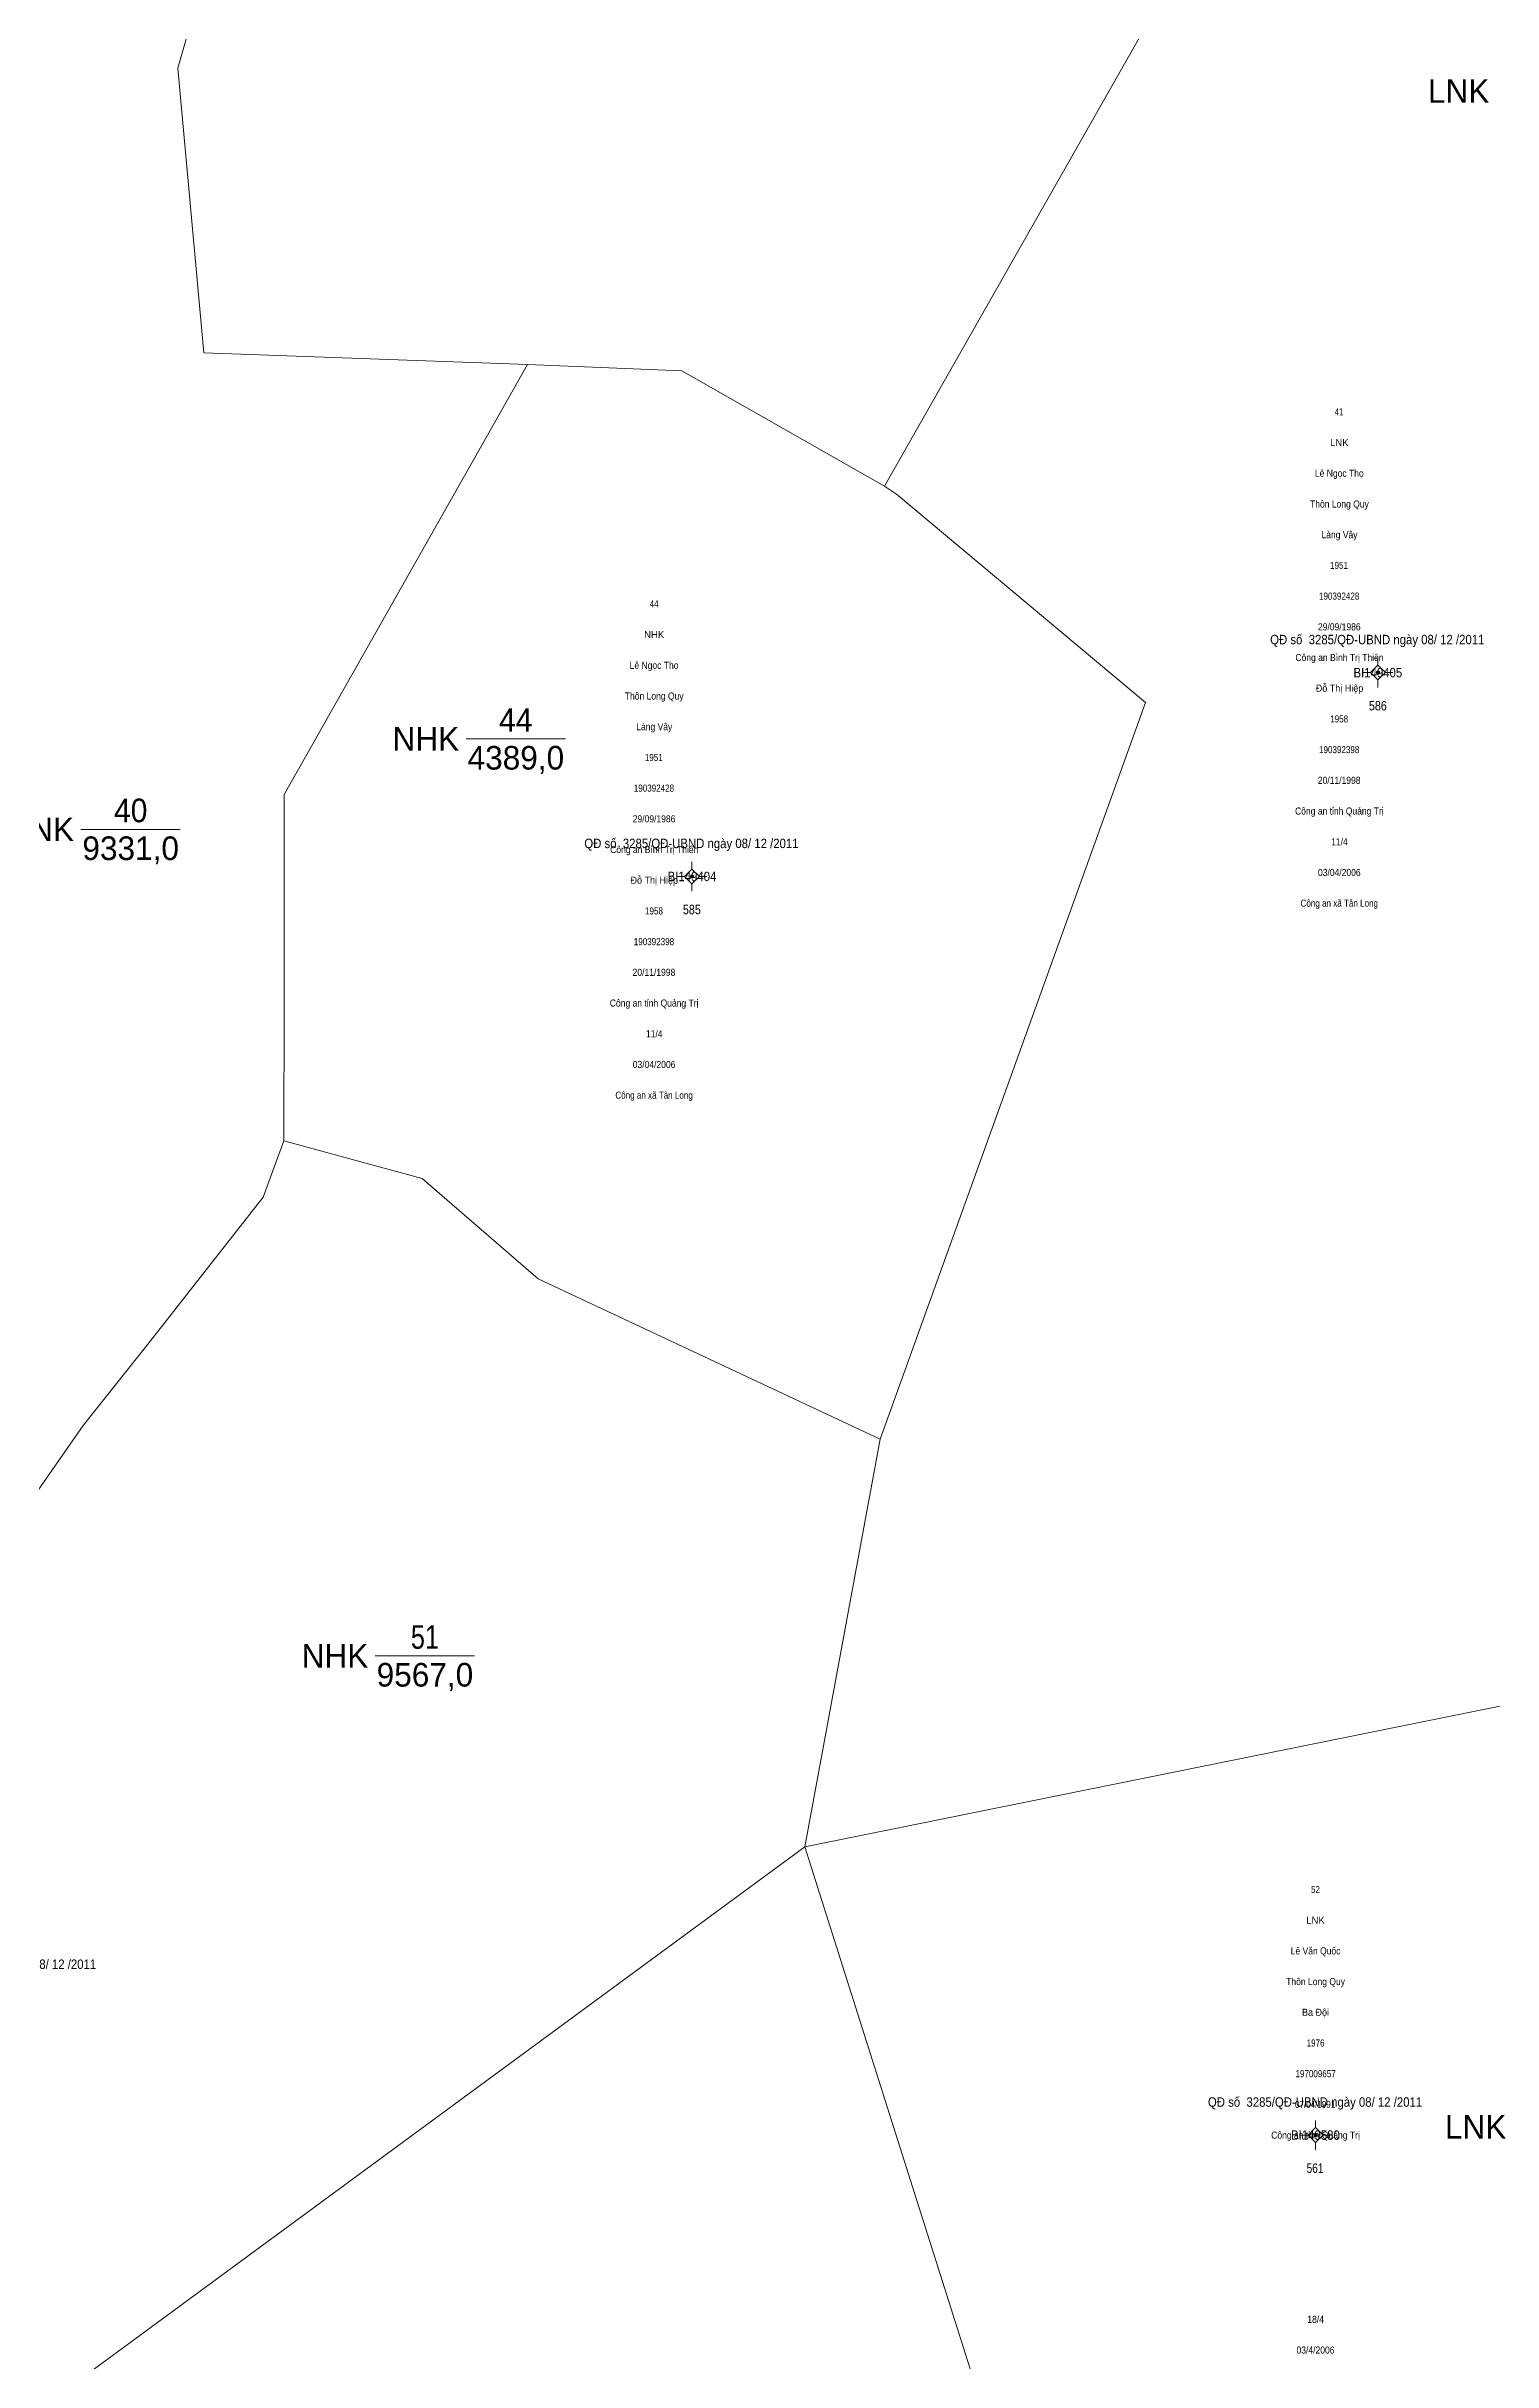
# Model space of a CAD drawing. Header units: metres. Extents: x 543779 to 545239, y 1834729 to 1836294.
# Drawn here: x 544218.7 to 544341.2, y 1835486.1 to 1835682.2 of the extents above; entities that cross this region are included whole.
import ezdxf
from ezdxf.enums import TextEntityAlignment as Align

# ---------------------------------------------------------------- set-up
doc = ezdxf.new("R2010")
doc.units = ezdxf.units.M
doc.header["$LTSCALE"] = 0.24
for name, color, linetype, lineweight in [('10', 7, 'Continuous', 13), ('11', 7, 'Continuous', 13), ('13', 7, 'Continuous', 13)]:
    doc.layers.add(name, color=color, linetype=linetype, lineweight=lineweight)
for name, color, linetype in [('15', 7, 'Continuous'), ('2', 7, 'Continuous'), ('4', 7, 'Continuous')]:
    doc.layers.add(name, color=color, linetype=linetype)

msp = doc.modelspace()

# ---------------------------------------------------------------- hatches: boundary and pattern name
at = {"layer": '11'}
for points in [[(544331.6011, 1835629.1308, 1), (544331.3011, 1835629.1308, 1)], [(544273.5142, 1835611.8705, 1), (544273.2142, 1835611.8705, 1)], [(544326.3226, 1835505.2915, 1), (544326.0226, 1835505.2915, 1)]]:
    msp.add_hatch(color=256, dxfattribs=at).paths.add_polyline_path(points)

# ---------------------------------------------------------------- linework, layer by layer
at = {"layer": '10'}
for p, q in [((544289.67, 1835644.93), (544317.14, 1835693.29)), ((544282.92, 1835529.69), (544289.3, 1835564.21)), ((544282.92, 1835529.69), (544356.03, 1835544.49)), ((544221.06, 1835484.25), (544282.92, 1835529.69))]:
    msp.add_line(p, q, dxfattribs=at)
for points in [[(544233.86, 1835694.45), (544229.82, 1835680.32), (544232.02, 1835656.22), (544259.43, 1835655.22)], [(544238.79, 1835589.48), (544238.82, 1835601.12), (544238.83, 1835618.8), (544259.43, 1835655.22)], [(544259.43, 1835655.22), (544272.5, 1835654.68), (544289.67, 1835644.93)], [(544289.3, 1835564.21), (544311.78, 1835626.59), (544290.69, 1835644.23), (544289.67, 1835644.93)], [(544202.08, 1835542.74), (544210.44, 1835549.12), (544221.79, 1835565.38), (544227.5, 1835572.54), (544237.05, 1835584.71), (544238.79, 1835589.48)], [(544238.79, 1835589.48), (544250.52, 1835586.3), (544260.34, 1835577.81), (544289.3, 1835564.21)], [(544282.92, 1835529.69), (544302.09, 1835469.19), (544356.86, 1835470.18)]]:
    msp.add_lwpolyline(points, dxfattribs=at)
at = {"layer": '11'}
for p, q in [((544330.83, 1835629.13), (544330.2, 1835629.13)), ((544331.45, 1835630.38), (544331.45, 1835629.76)), ((544331.45, 1835628.51), (544331.45, 1835627.88)), ((544332.7, 1835629.13), (544332.08, 1835629.13)), ((544273.36, 1835613.12), (544273.36, 1835612.5)), ((544272.74, 1835611.87), (544272.11, 1835611.87)), ((544273.36, 1835611.25), (544273.36, 1835610.62)), ((544274.61, 1835611.87), (544273.99, 1835611.87)), ((544325.55, 1835505.29), (544324.92, 1835505.29)), ((544326.17, 1835506.54), (544326.17, 1835505.92)), ((544327.42, 1835505.29), (544326.8, 1835505.29)), ((544326.17, 1835504.67), (544326.17, 1835504.04))]:
    msp.add_line(p, q, dxfattribs=at)
for points in [[(544331.45, 1835629.76), (544330.83, 1835629.13), (544331.45, 1835628.51), (544332.08, 1835629.13)], [(544273.36, 1835612.5), (544272.74, 1835611.87), (544273.36, 1835611.25), (544273.99, 1835611.87)], [(544326.17, 1835505.92), (544325.55, 1835505.29), (544326.17, 1835504.67), (544326.8, 1835505.29)]]:
    msp.add_lwpolyline(points, close=True, dxfattribs=at)
for centre in [(544331.4511, 1835629.1308), (544273.3642, 1835611.8705), (544326.1726, 1835505.2915)]:
    msp.add_circle(centre, 0.15, dxfattribs=at)
at = {"layer": '13'}
for p, q in [((544254.23, 1835623.52), (544262.64, 1835623.52)), ((544221.61, 1835615.86), (544230.02, 1835615.86)), ((544246.53, 1835545.87), (544254.94, 1835545.87))]:
    msp.add_line(p, q, dxfattribs=at)

# ---------------------------------------------------------------- texts
for s, height, width, p in [('QĐ số  3285/QĐ-UBND ngày 08/ 12 /2011', 0.8, 0.9, (544331.395, 1835631.53)), ('BI149405', 0.8, 0.9, (544331.445, 1835628.73)), ('586', 0.8, 0.85, (544331.445, 1835625.93)), ('44', 2, 0.95, (544258.435, 1835624.12)), ('40', 2, 0.95, (544225.83, 1835616.46)), ('QĐ số  3285/QĐ-UBND ngày 08/ 12 /2011', 0.8, 0.9, (544273.315, 1835614.27)), ('BI149404', 0.8, 0.9, (544273.36, 1835611.47)), ('585', 0.8, 0.85, (544273.35, 1835608.67)), ('51', 2, 0.8, (544250.745, 1835546.47)), ('QĐ số  3285/QĐ-UBND ngày 08/ 12 /2011', 0.8, 0.9, (544213.835, 1835519.36)), ('QĐ số  3285/QĐ-UBND ngày 08/ 12 /2011', 0.8, 0.9, (544326.125, 1835507.69)), ('BI149580', 0.8, 0.9, (544326.16, 1835504.89)), ('561', 0.8, 0.8, (544326.125, 1835502.09))]:
    msp.add_text(s, height=height, dxfattribs=dict(at, width=width)).set_placement(p, align=Align.CENTER)
at = {"layer": '15'}
for s, width, p in [('41', 0.8, (544328.155, 1835650.91)), ('Lê Ngọc Thọ', 0.9, (544328.18, 1835645.71)), ('Thôn Long Quy', 0.9, (544328.19, 1835643.11)), ('Làng Vây', 0.9, (544328.195, 1835640.51)), ('1951', 0.85, (544328.155, 1835637.91)), ('44', 0.85, (544270.155, 1835634.65)), ('190392428', 0.85, (544328.17, 1835635.31)), ('29/09/1986', 0.9, (544328.18, 1835632.71)), ('Công an Bình Trị Thiên', 0.9, (544328.195, 1835630.11)), ('Lê Ngọc Thọ', 0.9, (544270.15, 1835629.45)), ('Thôn Long Quy', 0.9, (544270.16, 1835626.85)), ('Đỗ Thị Hiệp', 0.95, (544328.2, 1835627.51)), ('Làng Vây', 0.9, (544270.165, 1835624.25)), ('1958', 0.85, (544328.17, 1835624.91)), ('190392398', 0.85, (544328.17, 1835622.31)), ('1951', 0.85, (544270.125, 1835621.65)), ('190392428', 0.85, (544270.14, 1835619.05)), ('20/11/1998', 0.9, (544328.17, 1835619.71)), ('29/09/1986', 0.9, (544270.15, 1835616.45)), ('Công an tỉnh Quảng Trị', 0.9, (544328.185, 1835617.11)), ('11/4', 0.9, (544328.195, 1835614.51)), ('Công an Bình Trị Thiên', 0.9, (544270.165, 1835613.85)), ('Đỗ Thị Hiệp', 0.95, (544270.17, 1835611.25)), ('03/04/2006', 0.9, (544328.18, 1835611.91)), ('1958', 0.85, (544270.14, 1835608.65)), ('Công an xã Tân Long', 0.85, (544328.18, 1835609.31)), ('190392398', 0.85, (544270.14, 1835606.05)), ('20/11/1998', 0.9, (544270.14, 1835603.45)), ('Công an tỉnh Quảng Trị', 0.9, (544270.155, 1835600.85)), ('11/4', 0.9, (544270.165, 1835598.25)), ('03/04/2006', 0.9, (544270.15, 1835595.65)), ('Công an xã Tân Long', 0.85, (544270.15, 1835593.05)), ('52', 0.85, (544326.165, 1835525.79)), ('Lê Văn Quốc', 0.9, (544326.17, 1835520.59)), ('Thôn Long Quy', 0.9, (544326.17, 1835517.99)), ('Ba Đội', 0.95, (544326.165, 1835515.39)), ('1976', 0.85, (544326.17, 1835512.79)), ('197009657', 0.85, (544326.175, 1835510.19)), ('07/04/1991', 0.85, (544326.13, 1835507.59)), ('Công an tỉnh Quảng Trị', 0.9, (544326.165, 1835504.99)), ('18/4', 0.9, (544326.175, 1835489.39)), ('03/4/2006', 0.9, (544326.165, 1835486.79))]:
    msp.add_text(s, height=0.6, dxfattribs=dict(at, width=width)).set_placement(p, align=Align.CENTER)
for s, p in [('LNK', (544328.185, 1835648.31)), ('NHK', (544270.16, 1835632.05)), ('LNK', (544326.165, 1835523.19))]:
    msp.add_text(s, height=0.6, dxfattribs=at).set_placement(p, align=Align.CENTER)
at = {"layer": '2'}
for s, p in [('LNK', (544340.89, 1835677.38)), ('NHK', (544253.65, 1835622.52)), ('LNK', (544221.03, 1835614.86)), ('NHK', (544245.95, 1835544.87)), ('LNK', (544342.33, 1835504.98))]:
    msp.add_text(s, height=2, dxfattribs=at).set_placement(p, align=Align.RIGHT)
at = {"layer": '4'}
for s, p in [('4389,0', (544258.445, 1835620.92)), ('9331,0', (544225.825, 1835613.26)), ('9567,0', (544250.745, 1835543.27))]:
    msp.add_text(s, height=2, dxfattribs=at).set_placement(p, align=Align.CENTER)

doc.saveas('drawing.dxf')
